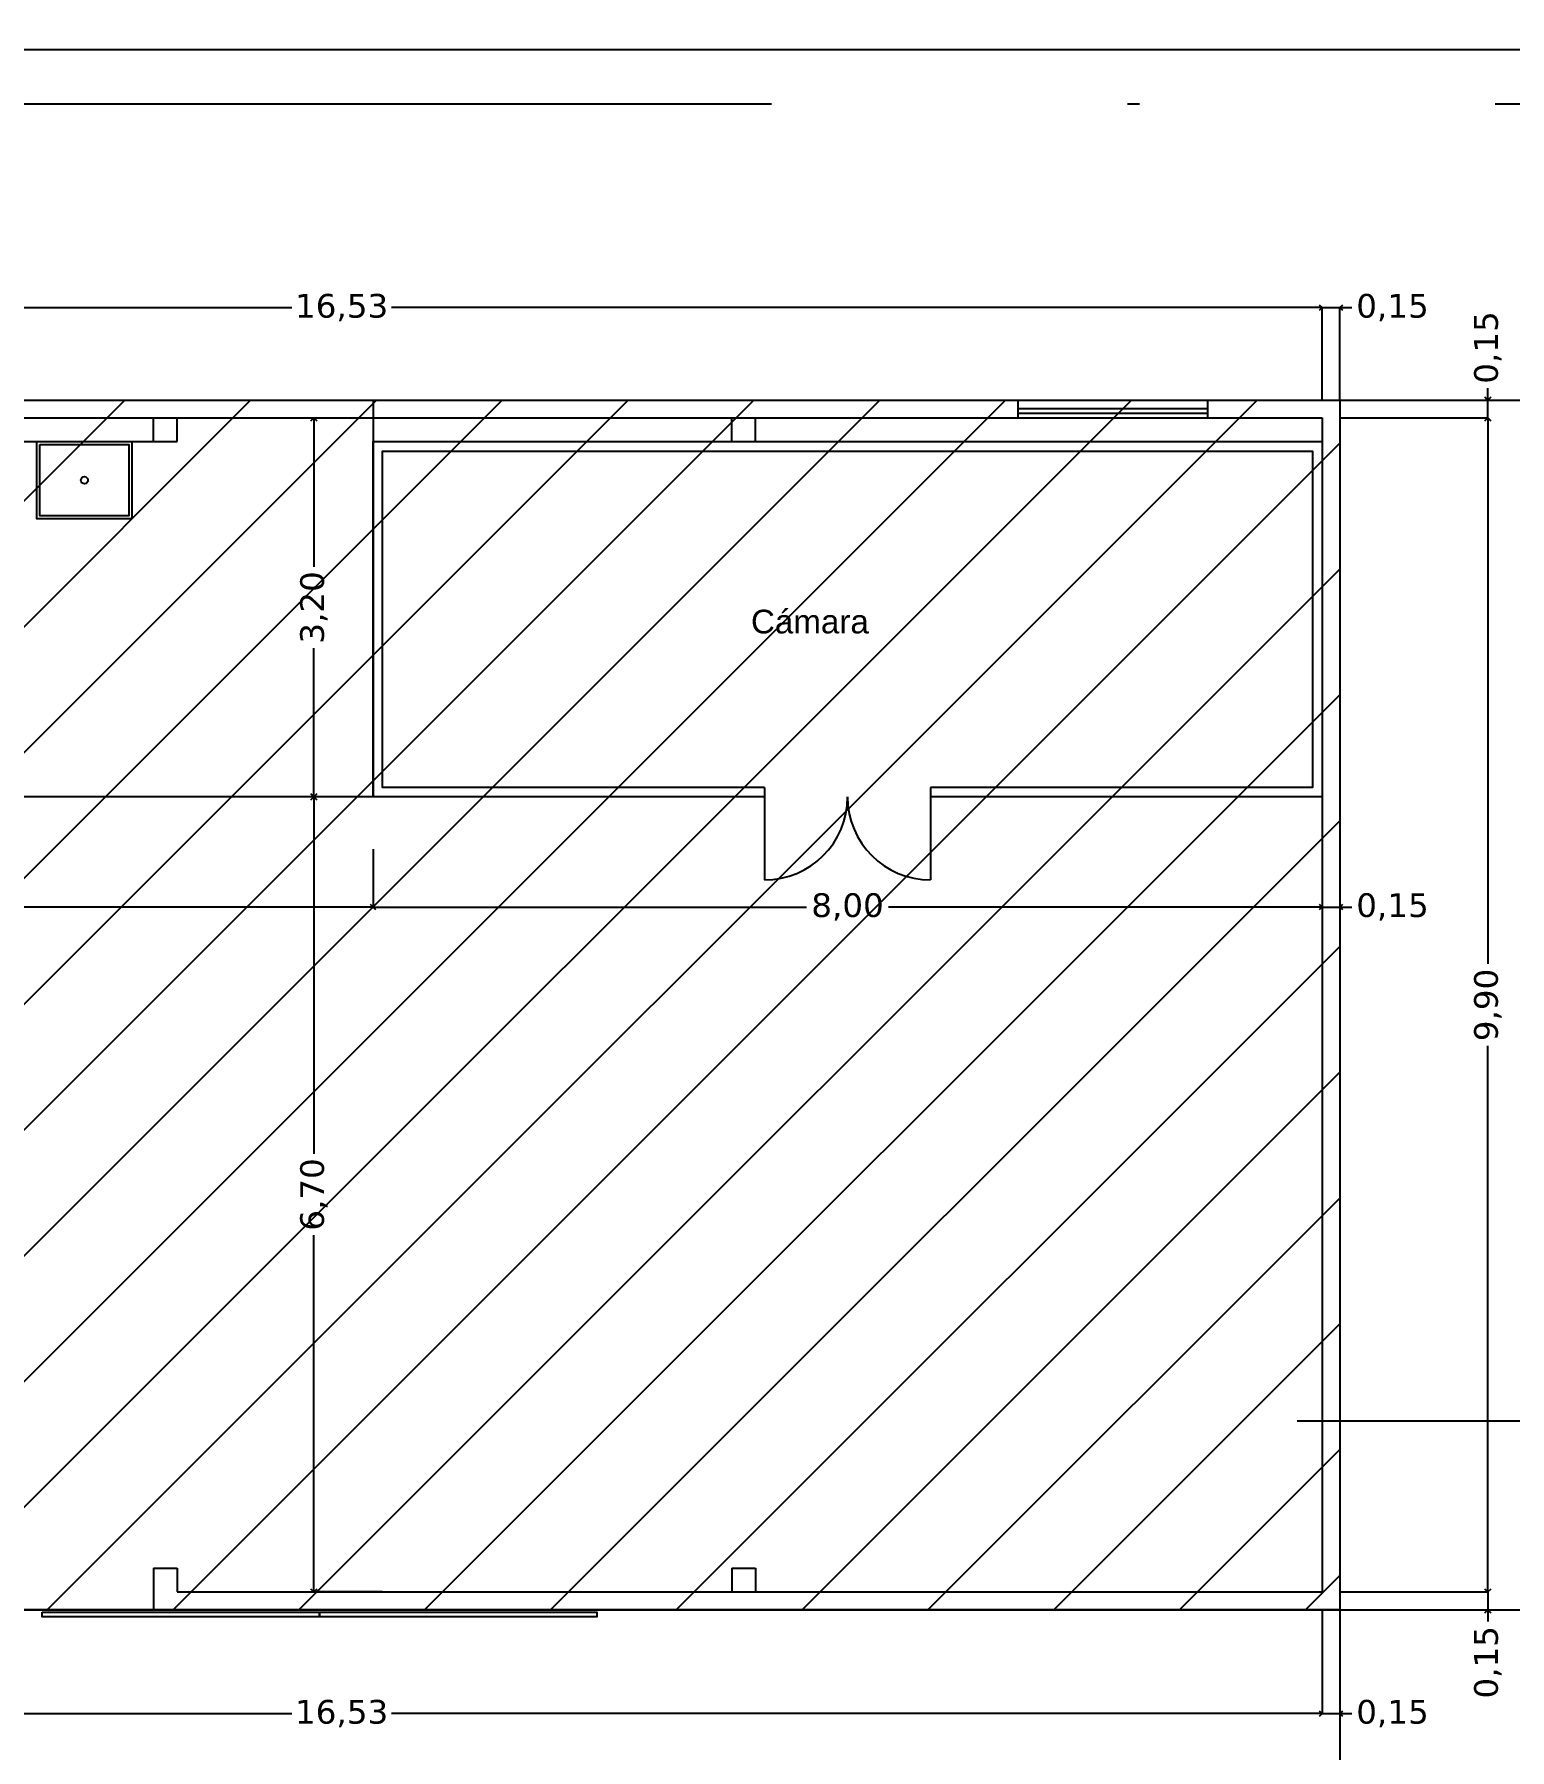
# Model space of a CAD drawing. Header units: inches. Extents: x 17 to 643, y -49 to 16.
# Drawn here: x 65.85 to 78.29, y 0.08 to 14.55 of the extents above; entities that cross this region are included whole.
import ezdxf

# ---------------------------------------------------------------- set-up
doc = ezdxf.new("R2010")
doc.units = ezdxf.units.IN
doc.header["$MEASUREMENT"] = 0
doc.linetypes.add('ACAD_ISO04W100', pattern=[30, 24, -3, 0, -3])
doc.layers.get('Defpoints').update_dxf_attribs({"color": 4})
for name, color, linetype in [('Capa1', 8, 'Continuous'), ('Capa2', 252, 'Continuous'), ('EXISTENTE', 251, 'Continuous'), ('LINEA AUXIL.', 251, 'Continuous')]:
    doc.layers.add(name, color=color, linetype=linetype)
doc.layers.add('Capa4', color=5, linetype='Continuous', plot=False)
doc.styles.add('cloacal', font='verdana.ttf')
doc.styles.get("Standard").update_dxf_attribs({"font": 'arial.ttf'})
doc.dimstyles.new('cotas-1', dxfattribs={"dimtxt": 0.2, "dimasz": 0.05, "dimexe": 0, "dimexo": 0, "dimgap": 0.05, "dimtad": 0, "dimzin": 1, "dimtxsty": 'cloacal', "dimblk": 'OPEN90', "dimcen": 0.05, "dimclrd": 256, "dimclre": 256, "dimclrt": 256, "dimadec": 0, "dimazin": 0, "dimtfac": 1, "dimtmove": 0, "dimatfit": 3, "dimldrblk": 'OPEN90', "dimfxl": 1, "dimfrac": 2, "dimlwd": -1, "dimarcsym": 0})

# ---------------------------------------------------------------- blocks, each defined once
blk = doc.blocks.new('_Open90')
at = {"color": 0, "linetype": 'ByBlock', "lineweight": -2}
for p, q in [((0, 0), (-1, 0)), ((-0.5, 0.5), (0, 0)), ((0, 0), (-0.5, -0.5))]:
    blk.add_line(p, q, dxfattribs=at)
blk = doc.blocks.new('*D12')
at = {"layer": 'Defpoints', "color": 0, "transparency": 16777216}
for p in [(93.168, 14.415), (17.968, 13.961), (93.168, 13.961)]:
    blk.add_point(p, dxfattribs=at)
at = {"layer": 'LINEA AUXIL.', "lineweight": -2, "transparency": 16777216}
for p, q in [((17.968, 13.961), (17.968, 14.415)), ((93.168, 13.961), (93.168, 14.415))]:
    blk.add_line(p, q, dxfattribs=at)
at = {"layer": 'LINEA AUXIL.', "transparency": 16777216}
for p, q in [((18.018, 14.415), (55.138, 14.415)), ((93.118, 14.415), (55.999, 14.415))]:
    blk.add_line(p, q, dxfattribs=at)
at = {"layer": 'LINEA AUXIL.', "transparency": 16777216, "xscale": 0.05, "yscale": 0.05, "zscale": 0.05, "rotation": 180}
blk.add_blockref('_Open90', (17.968, 14.415), dxfattribs=at)
at = {"layer": 'LINEA AUXIL.', "transparency": 16777216, "xscale": 0.05, "yscale": 0.05, "zscale": 0.05}
blk.add_blockref('_Open90', (93.168, 14.415), dxfattribs=at)
at = {"layer": 'LINEA AUXIL.', "transparency": 16777216, "insert": (55.568, 14.415), "char_height": 0.2, "attachment_point": 5, "style": 'cloacal'}
blk.add_mtext('75,20', dxfattribs=at)
blk = doc.blocks.new('*D19')
at = {"layer": 'Defpoints', "color": 0, "transparency": 16777216}
for p in [(57.058, 1.261), (76.858, 1.261), (76.858, -0.403)]:
    blk.add_point(p, dxfattribs=at)
at = {"layer": 'LINEA AUXIL.', "lineweight": -2, "transparency": 16777216}
for p, q in [((57.058, 1.261), (57.058, -0.403)), ((76.858, 1.261), (76.858, -0.403))]:
    blk.add_line(p, q, dxfattribs=at)
at = {"layer": 'LINEA AUXIL.', "transparency": 16777216}
for p, q in [((57.108, -0.403), (66.536, -0.403)), ((76.808, -0.403), (67.38, -0.403))]:
    blk.add_line(p, q, dxfattribs=at)
at = {"layer": 'LINEA AUXIL.', "transparency": 16777216, "xscale": 0.05, "yscale": 0.05, "zscale": 0.05, "rotation": 180}
blk.add_blockref('_Open90', (57.058, -0.403), dxfattribs=at)
at = {"layer": 'LINEA AUXIL.', "transparency": 16777216, "xscale": 0.05, "yscale": 0.05, "zscale": 0.05}
blk.add_blockref('_Open90', (76.858, -0.403), dxfattribs=at)
at = {"layer": 'LINEA AUXIL.', "transparency": 16777216, "insert": (66.958, -0.403), "char_height": 0.2, "attachment_point": 5, "style": 'cloacal'}
blk.add_mtext('19,80', dxfattribs=at)
blk = doc.blocks.new('*D21')
at = {"layer": 'Defpoints', "color": 0, "transparency": 16777216}
for p in [(60.178, 1.261), (76.708, 1.261), (76.708, 0.385)]:
    blk.add_point(p, dxfattribs=at)
at = {"layer": 'LINEA AUXIL.', "lineweight": -2, "transparency": 16777216}
for p, q in [((60.178, 1.261), (60.178, 0.385)), ((76.708, 1.261), (76.708, 0.385))]:
    blk.add_line(p, q, dxfattribs=at)
at = {"layer": 'LINEA AUXIL.', "transparency": 16777216}
for p, q in [((60.228, 0.385), (68.023, 0.385)), ((76.658, 0.385), (68.864, 0.385))]:
    blk.add_line(p, q, dxfattribs=at)
at = {"layer": 'LINEA AUXIL.', "transparency": 16777216, "xscale": 0.05, "yscale": 0.05, "zscale": 0.05, "rotation": 180}
blk.add_blockref('_Open90', (60.178, 0.385), dxfattribs=at)
at = {"layer": 'LINEA AUXIL.', "transparency": 16777216, "xscale": 0.05, "yscale": 0.05, "zscale": 0.05}
blk.add_blockref('_Open90', (76.708, 0.385), dxfattribs=at)
at = {"layer": 'LINEA AUXIL.', "transparency": 16777216, "insert": (68.443, 0.385), "char_height": 0.2, "attachment_point": 5, "style": 'cloacal'}
blk.add_mtext('16,53', dxfattribs=at)
blk = doc.blocks.new('*D22')
at = {"layer": 'Defpoints', "color": 0, "transparency": 16777216}
for p in [(76.858, 11.461), (76.858, 1.261), (78.932, 1.261)]:
    blk.add_point(p, dxfattribs=at)
at = {"layer": 'LINEA AUXIL.', "lineweight": -2, "transparency": 16777216}
for p, q in [((76.858, 11.461), (78.932, 11.461)), ((76.858, 1.261), (78.932, 1.261))]:
    blk.add_line(p, q, dxfattribs=at)
at = {"layer": 'LINEA AUXIL.', "transparency": 16777216}
for p, q in [((78.932, 11.411), (78.932, 6.783)), ((78.932, 1.311), (78.932, 5.939))]:
    blk.add_line(p, q, dxfattribs=at)
at = {"layer": 'LINEA AUXIL.', "transparency": 16777216, "xscale": 0.05, "yscale": 0.05, "zscale": 0.05}
for p, rotation in [((78.932, 11.461), 90), ((78.932, 1.261), 270)]:
    blk.add_blockref('_Open90', p, dxfattribs=dict(at, rotation=rotation))
at = {"layer": 'LINEA AUXIL.', "transparency": 16777216, "insert": (78.932, 6.361), "char_height": 0.2, "attachment_point": 5, "rotation": 90, "style": 'cloacal'}
blk.add_mtext('10,20', dxfattribs=at)
blk = doc.blocks.new('*D23')
at = {"layer": 'Defpoints', "color": 0, "transparency": 16777216}
for p in [(76.858, 11.311), (78.106, 11.311), (76.858, 1.411)]:
    blk.add_point(p, dxfattribs=at)
at = {"layer": 'LINEA AUXIL.', "lineweight": -2, "transparency": 16777216}
for p, q in [((76.858, 11.311), (78.106, 11.311)), ((76.858, 1.411), (78.106, 1.411))]:
    blk.add_line(p, q, dxfattribs=at)
at = {"layer": 'LINEA AUXIL.', "transparency": 16777216}
for p, q in [((78.106, 11.261), (78.106, 6.707)), ((78.106, 1.461), (78.106, 6.015))]:
    blk.add_line(p, q, dxfattribs=at)
at = {"layer": 'LINEA AUXIL.', "transparency": 16777216, "xscale": 0.05, "yscale": 0.05, "zscale": 0.05}
for p, rotation in [((78.106, 11.311), 90), ((78.106, 1.411), 270)]:
    blk.add_blockref('_Open90', p, dxfattribs=dict(at, rotation=rotation))
at = {"layer": 'LINEA AUXIL.', "transparency": 16777216, "insert": (78.106, 6.361), "char_height": 0.2, "attachment_point": 5, "rotation": 90, "style": 'cloacal'}
blk.add_mtext('9,90', dxfattribs=at)
blk = doc.blocks.new('*D25')
at = {"layer": 'Defpoints', "color": 0, "transparency": 16777216}
for p in [(76.708, 12.241), (60.178, 11.461), (76.708, 11.461)]:
    blk.add_point(p, dxfattribs=at)
at = {"layer": 'LINEA AUXIL.', "lineweight": -2, "transparency": 16777216}
for p, q in [((60.178, 11.461), (60.178, 12.241)), ((76.708, 11.461), (76.708, 12.241))]:
    blk.add_line(p, q, dxfattribs=at)
at = {"layer": 'LINEA AUXIL.', "transparency": 16777216}
for p, q in [((60.228, 12.241), (68.023, 12.241)), ((76.658, 12.241), (68.864, 12.241))]:
    blk.add_line(p, q, dxfattribs=at)
at = {"layer": 'LINEA AUXIL.', "transparency": 16777216, "xscale": 0.05, "yscale": 0.05, "zscale": 0.05, "rotation": 180}
blk.add_blockref('_Open90', (60.178, 12.241), dxfattribs=at)
at = {"layer": 'LINEA AUXIL.', "transparency": 16777216, "xscale": 0.05, "yscale": 0.05, "zscale": 0.05}
blk.add_blockref('_Open90', (76.708, 12.241), dxfattribs=at)
at = {"layer": 'LINEA AUXIL.', "transparency": 16777216, "insert": (68.443, 12.241), "char_height": 0.2, "attachment_point": 5, "style": 'cloacal'}
blk.add_mtext('16,53', dxfattribs=at)
blk = doc.blocks.new('*D138')
at = {"layer": 'Defpoints', "color": 0, "transparency": 16777216}
for p in [(76.858, 12.241), (76.708, 11.461), (76.858, 11.461)]:
    blk.add_point(p, dxfattribs=at)
at = {"layer": 'LINEA AUXIL.', "transparency": 16777216}
for p, q in [((76.658, 12.241), (76.608, 12.241)), ((76.708, 12.241), (76.858, 12.241)), ((76.908, 12.241), (76.958, 12.241))]:
    blk.add_line(p, q, dxfattribs=at)
at = {"layer": 'LINEA AUXIL.', "lineweight": -2, "transparency": 16777216}
for p, q in [((76.708, 11.461), (76.708, 12.241)), ((76.858, 11.461), (76.858, 12.241))]:
    blk.add_line(p, q, dxfattribs=at)
at = {"layer": 'LINEA AUXIL.', "transparency": 16777216, "xscale": 0.05, "yscale": 0.05, "zscale": 0.05}
blk.add_blockref('_Open90', (76.708, 12.241), dxfattribs=at)
at = {"layer": 'LINEA AUXIL.', "transparency": 16777216, "xscale": 0.05, "yscale": 0.05, "zscale": 0.05, "rotation": 180}
blk.add_blockref('_Open90', (76.858, 12.241), dxfattribs=at)
at = {"layer": 'LINEA AUXIL.', "transparency": 16777216, "insert": (77.302, 12.241), "char_height": 0.2, "attachment_point": 5, "style": 'cloacal'}
blk.add_mtext('0,15', dxfattribs=at)
blk = doc.blocks.new('*D139')
at = {"layer": 'Defpoints', "color": 0, "transparency": 16777216}
for p in [(76.858, 11.461), (78.106, 11.461), (76.858, 11.311)]:
    blk.add_point(p, dxfattribs=at)
at = {"layer": 'LINEA AUXIL.', "lineweight": -2, "transparency": 16777216}
for p, q in [((76.858, 11.461), (78.106, 11.461)), ((76.858, 11.311), (78.106, 11.311))]:
    blk.add_line(p, q, dxfattribs=at)
at = {"layer": 'LINEA AUXIL.', "transparency": 16777216}
for p, q in [((78.106, 11.511), (78.106, 11.561)), ((78.106, 11.311), (78.106, 11.461)), ((78.106, 11.261), (78.106, 11.211))]:
    blk.add_line(p, q, dxfattribs=at)
at = {"layer": 'LINEA AUXIL.', "transparency": 16777216, "xscale": 0.05, "yscale": 0.05, "zscale": 0.05}
for p, rotation in [((78.106, 11.461), 270), ((78.106, 11.311), 90)]:
    blk.add_blockref('_Open90', p, dxfattribs=dict(at, rotation=rotation))
at = {"layer": 'LINEA AUXIL.', "transparency": 16777216, "insert": (78.106, 11.905), "char_height": 0.2, "attachment_point": 5, "rotation": 90, "style": 'cloacal'}
blk.add_mtext('0,15', dxfattribs=at)
blk = doc.blocks.new('*D140')
at = {"layer": 'Defpoints', "color": 0, "transparency": 16777216}
for p in [(76.858, 1.411), (76.858, 1.261), (78.106, 1.261)]:
    blk.add_point(p, dxfattribs=at)
at = {"layer": 'LINEA AUXIL.', "transparency": 16777216}
for p, q in [((78.106, 1.461), (78.106, 1.511)), ((78.106, 1.411), (78.106, 1.261)), ((78.106, 1.211), (78.106, 1.161))]:
    blk.add_line(p, q, dxfattribs=at)
at = {"layer": 'LINEA AUXIL.', "lineweight": -2, "transparency": 16777216}
for p, q in [((76.858, 1.411), (78.106, 1.411)), ((76.858, 1.261), (78.106, 1.261))]:
    blk.add_line(p, q, dxfattribs=at)
at = {"layer": 'LINEA AUXIL.', "transparency": 16777216, "xscale": 0.05, "yscale": 0.05, "zscale": 0.05}
for p, rotation in [((78.106, 1.411), 270), ((78.106, 1.261), 90)]:
    blk.add_blockref('_Open90', p, dxfattribs=dict(at, rotation=rotation))
at = {"layer": 'LINEA AUXIL.', "transparency": 16777216, "insert": (78.106, 0.818), "char_height": 0.2, "attachment_point": 5, "rotation": 90, "style": 'cloacal'}
blk.add_mtext('0,15', dxfattribs=at)
blk = doc.blocks.new('*D141')
at = {"layer": 'Defpoints', "color": 0, "transparency": 16777216}
for p in [(76.708, 1.261), (76.858, 1.261), (76.858, 0.385)]:
    blk.add_point(p, dxfattribs=at)
at = {"layer": 'LINEA AUXIL.', "lineweight": -2, "transparency": 16777216}
for p, q in [((76.708, 1.261), (76.708, 0.385)), ((76.858, 1.261), (76.858, 0.385))]:
    blk.add_line(p, q, dxfattribs=at)
at = {"layer": 'LINEA AUXIL.', "transparency": 16777216}
for p, q in [((76.658, 0.385), (76.608, 0.385)), ((76.708, 0.385), (76.858, 0.385)), ((76.908, 0.385), (76.958, 0.385))]:
    blk.add_line(p, q, dxfattribs=at)
at = {"layer": 'LINEA AUXIL.', "transparency": 16777216, "xscale": 0.05, "yscale": 0.05, "zscale": 0.05}
blk.add_blockref('_Open90', (76.708, 0.385), dxfattribs=at)
at = {"layer": 'LINEA AUXIL.', "transparency": 16777216, "xscale": 0.05, "yscale": 0.05, "zscale": 0.05, "rotation": 180}
blk.add_blockref('_Open90', (76.858, 0.385), dxfattribs=at)
at = {"layer": 'LINEA AUXIL.', "transparency": 16777216, "insert": (77.302, 0.385), "char_height": 0.2, "attachment_point": 5, "style": 'cloacal'}
blk.add_mtext('0,15', dxfattribs=at)
blk = doc.blocks.new('*D146')
at = {"layer": 'Defpoints', "color": 0, "transparency": 16777216}
for p in [(76.708, 8.115), (68.708, 7.676), (76.708, 7.187)]:
    blk.add_point(p, dxfattribs=at)
at = {"layer": 'LINEA AUXIL.', "lineweight": -2, "transparency": 16777216}
for p, q in [((76.708, 8.115), (76.708, 7.187)), ((68.708, 7.676), (68.708, 7.187))]:
    blk.add_line(p, q, dxfattribs=at)
at = {"layer": 'LINEA AUXIL.', "transparency": 16777216}
for p, q in [((68.758, 7.187), (72.363, 7.187)), ((76.658, 7.187), (73.053, 7.187))]:
    blk.add_line(p, q, dxfattribs=at)
at = {"layer": 'LINEA AUXIL.', "transparency": 16777216, "xscale": 0.05, "yscale": 0.05, "zscale": 0.05, "rotation": 180}
blk.add_blockref('_Open90', (68.708, 7.187), dxfattribs=at)
at = {"layer": 'LINEA AUXIL.', "transparency": 16777216, "xscale": 0.05, "yscale": 0.05, "zscale": 0.05}
blk.add_blockref('_Open90', (76.708, 7.187), dxfattribs=at)
at = {"layer": 'LINEA AUXIL.', "transparency": 16777216, "insert": (72.708, 7.187), "char_height": 0.2, "attachment_point": 5, "style": 'cloacal'}
blk.add_mtext('8,00', dxfattribs=at)
blk = doc.blocks.new('*D147')
at = {"layer": 'Defpoints', "color": 0, "transparency": 16777216}
for p in [(60.178, 7.991), (68.708, 7.676), (60.178, 7.187)]:
    blk.add_point(p, dxfattribs=at)
at = {"layer": 'LINEA AUXIL.', "lineweight": -2, "transparency": 16777216}
for p, q in [((60.178, 7.991), (60.178, 7.187)), ((68.708, 7.676), (68.708, 7.187))]:
    blk.add_line(p, q, dxfattribs=at)
at = {"layer": 'LINEA AUXIL.', "transparency": 16777216}
for p, q in [((60.228, 7.187), (64.099, 7.187)), ((68.658, 7.187), (64.787, 7.187))]:
    blk.add_line(p, q, dxfattribs=at)
at = {"layer": 'LINEA AUXIL.', "transparency": 16777216, "xscale": 0.05, "yscale": 0.05, "zscale": 0.05, "rotation": 180}
blk.add_blockref('_Open90', (60.178, 7.187), dxfattribs=at)
at = {"layer": 'LINEA AUXIL.', "transparency": 16777216, "xscale": 0.05, "yscale": 0.05, "zscale": 0.05}
blk.add_blockref('_Open90', (68.708, 7.187), dxfattribs=at)
at = {"layer": 'LINEA AUXIL.', "transparency": 16777216, "insert": (64.443, 7.187), "char_height": 0.2, "attachment_point": 5, "style": 'cloacal'}
blk.add_mtext('8,53', dxfattribs=at)
blk = doc.blocks.new('*D164')
at = {"layer": 'Defpoints', "color": 0, "transparency": 16777216}
for p in [(76.708, 7.651), (76.858, 7.651), (76.858, 7.187)]:
    blk.add_point(p, dxfattribs=at)
at = {"layer": 'LINEA AUXIL.', "lineweight": -2, "transparency": 16777216}
for p, q in [((76.708, 7.651), (76.708, 7.187)), ((76.858, 7.651), (76.858, 7.187))]:
    blk.add_line(p, q, dxfattribs=at)
at = {"layer": 'LINEA AUXIL.', "transparency": 16777216}
for p, q in [((76.658, 7.187), (76.608, 7.187)), ((76.708, 7.187), (76.858, 7.187)), ((76.908, 7.187), (76.958, 7.187))]:
    blk.add_line(p, q, dxfattribs=at)
at = {"layer": 'LINEA AUXIL.', "transparency": 16777216, "xscale": 0.05, "yscale": 0.05, "zscale": 0.05}
blk.add_blockref('_Open90', (76.708, 7.187), dxfattribs=at)
at = {"layer": 'LINEA AUXIL.', "transparency": 16777216, "xscale": 0.05, "yscale": 0.05, "zscale": 0.05, "rotation": 180}
blk.add_blockref('_Open90', (76.858, 7.187), dxfattribs=at)
at = {"layer": 'LINEA AUXIL.', "transparency": 16777216, "insert": (77.302, 7.187), "char_height": 0.2, "attachment_point": 5, "style": 'cloacal'}
blk.add_mtext('0,15', dxfattribs=at)
blk = doc.blocks.new('*D165')
at = {"layer": 'Defpoints', "color": 0, "transparency": 16777216}
for p in [(68.21, 11.311), (68.21, 11.311), (68.459, 8.115)]:
    blk.add_point(p, dxfattribs=at)
at = {"layer": 'LINEA AUXIL.', "transparency": 16777216}
for p, q in [((68.21, 11.261), (68.21, 10.055)), ((68.21, 8.165), (68.21, 9.371))]:
    blk.add_line(p, q, dxfattribs=at)
at = {"layer": 'LINEA AUXIL.', "lineweight": -2, "transparency": 16777216}
blk.add_line((68.459, 8.115), (68.21, 8.115), dxfattribs=at)
at = {"layer": 'LINEA AUXIL.', "transparency": 16777216, "xscale": 0.05, "yscale": 0.05, "zscale": 0.05}
for p, rotation in [((68.21, 11.311), 90), ((68.21, 8.115), 270)]:
    blk.add_blockref('_Open90', p, dxfattribs=dict(at, rotation=rotation))
at = {"layer": 'LINEA AUXIL.', "transparency": 16777216, "insert": (68.21, 9.713), "char_height": 0.2, "attachment_point": 5, "rotation": 90, "style": 'cloacal'}
blk.add_mtext('3,20', dxfattribs=at)
blk = doc.blocks.new('*D166')
at = {"layer": 'Defpoints', "color": 0, "transparency": 16777216}
for p in [(68.459, 8.115), (68.21, 1.411), (68.788, 1.411)]:
    blk.add_point(p, dxfattribs=at)
at = {"layer": 'LINEA AUXIL.', "lineweight": -2, "transparency": 16777216}
for p, q in [((68.459, 8.115), (68.21, 8.115)), ((68.788, 1.411), (68.21, 1.411))]:
    blk.add_line(p, q, dxfattribs=at)
at = {"layer": 'LINEA AUXIL.', "transparency": 16777216}
for p, q in [((68.21, 8.065), (68.21, 5.107)), ((68.21, 1.461), (68.21, 4.419))]:
    blk.add_line(p, q, dxfattribs=at)
at = {"layer": 'LINEA AUXIL.', "transparency": 16777216, "xscale": 0.05, "yscale": 0.05, "zscale": 0.05}
for p, rotation in [((68.21, 8.115), 90), ((68.21, 1.411), 270)]:
    blk.add_blockref('_Open90', p, dxfattribs=dict(at, rotation=rotation))
at = {"layer": 'LINEA AUXIL.', "transparency": 16777216, "insert": (68.21, 4.763), "char_height": 0.2, "attachment_point": 5, "rotation": 90, "style": 'cloacal'}
blk.add_mtext('6,70', dxfattribs=at)
blk = doc.blocks.new('*D187')
at = {"layer": 'Defpoints', "color": 0, "transparency": 16777216}
for p in [(76.858, 1.261), (93.168, 1.261), (93.168, -0.353)]:
    blk.add_point(p, dxfattribs=at)
at = {"layer": 'LINEA AUXIL.', "lineweight": -2, "transparency": 16777216}
for p, q in [((76.858, 1.261), (76.858, -0.353)), ((93.168, 1.261), (93.168, -0.353))]:
    blk.add_line(p, q, dxfattribs=at)
at = {"layer": 'LINEA AUXIL.', "transparency": 16777216}
for p, q in [((76.908, -0.353), (84.597, -0.353)), ((93.118, -0.353), (85.43, -0.353))]:
    blk.add_line(p, q, dxfattribs=at)
at = {"layer": 'LINEA AUXIL.', "transparency": 16777216, "xscale": 0.05, "yscale": 0.05, "zscale": 0.05, "rotation": 180}
blk.add_blockref('_Open90', (76.858, -0.353), dxfattribs=at)
at = {"layer": 'LINEA AUXIL.', "transparency": 16777216, "xscale": 0.05, "yscale": 0.05, "zscale": 0.05}
blk.add_blockref('_Open90', (93.168, -0.353), dxfattribs=at)
at = {"layer": 'LINEA AUXIL.', "transparency": 16777216, "insert": (85.013, -0.353), "char_height": 0.2, "attachment_point": 5, "style": 'cloacal'}
blk.add_mtext('16,31', dxfattribs=at)

msp = doc.modelspace()

# ---------------------------------------------------------------- hatches: boundary and pattern name
at = {"layer": 'EXISTENTE'}
h = msp.add_hatch(dxfattribs=at)
h.set_pattern_fill('ANSI31', color=256, scale=6)
h.paths.add_polyline_path([(20.968, 11.461), (46.398, 11.461), (46.398, -2.739), (20.968, -2.739)])
h.paths.add_polyline_path([(57.058, 11.461), (76.858, 11.461), (76.858, 1.261), (57.058, 1.261)])

# ---------------------------------------------------------------- linework, layer by layer
for p, q in [((65.377, 11.461), (74.143, 11.461)), ((74.143, 11.461), (74.143, 11.311)), ((75.743, 11.461), (75.743, 11.311)), ((75.743, 11.461), (76.858, 11.461)), ((76.858, 11.461), (76.858, 1.261)), ((65.377, 11.311), (74.143, 11.311)), ((66.858, 11.111), (66.858, 11.311)), ((67.058, 11.111), (67.058, 11.311)), ((71.733, 11.111), (71.733, 11.311)), ((71.933, 11.111), (71.933, 11.311)), ((75.743, 11.311), (76.708, 11.311)), ((76.708, 11.311), (76.708, 1.411)), ((65.377, 11.111), (67.058, 11.111)), ((66.858, 11.111), (67.058, 11.111)), ((71.733, 11.111), (71.933, 11.111)), ((72.008, 8.195), (72.008, 8.115)), ((73.408, 8.195), (73.408, 8.115)), ((76.497, 2.854), (78.568, 2.854)), ((66.858, 1.611), (67.058, 1.611)), ((66.858, 1.611), (66.858, 1.261)), ((67.058, 1.611), (67.058, 1.411)), ((71.733, 1.611), (71.933, 1.611)), ((71.733, 1.611), (71.733, 1.411)), ((71.933, 1.611), (71.933, 1.411)), ((67.058, 1.411), (76.708, 1.411)), ((66.858, 1.261), (76.858, 1.261))]:
    msp.add_line(p, q)
for points in [[(72.008, 8.115), (68.708, 8.115), (68.708, 11.111), (76.708, 11.111), (76.708, 8.115), (73.408, 8.115)], [(72.008, 8.195), (68.788, 8.195), (68.788, 11.031), (76.628, 11.031), (76.628, 8.195), (73.408, 8.195)]]:
    msp.add_lwpolyline(points)
at = {"layer": 'Capa1', "linetype": 'ACAD_ISO04W100'}
msp.add_line((17.968, 13.961), (93.168, 13.961), dxfattribs=at)
at = {"layer": 'Capa2'}
for p, q in [((74.143, 11.461), (75.743, 11.461)), ((74.143, 11.391), (75.743, 11.391)), ((74.143, 11.351), (75.743, 11.351)), ((74.143, 11.311), (75.743, 11.311)), ((62.183, 1.261), (66.858, 1.261))]:
    msp.add_line(p, q, dxfattribs=at)
for points in [[(65.875, 11.111), (66.675, 11.111), (66.675, 10.461), (65.875, 10.461)], [(65.9, 11.086), (66.65, 11.086), (66.65, 10.486), (65.9, 10.486)], [(65.92, 1.241), (68.257, 1.241), (68.257, 1.201), (65.92, 1.201)], [(68.257, 1.241), (70.595, 1.241), (70.595, 1.201), (68.257, 1.201)]]:
    msp.add_lwpolyline(points, close=True, dxfattribs=at)
msp.add_circle((66.275, 10.786), 0.03, dxfattribs=at)
at = {"layer": 'Capa4'}
msp.add_lwpolyline([(57.058, 11.461), (76.858, 11.461), (76.858, 1.261), (57.058, 1.261)], close=True, dxfattribs=at)
at = {"layer": 'Defpoints'}
msp.add_lwpolyline([(57.058, 11.461), (76.858, 11.461), (76.858, 1.261), (57.058, 1.261)], close=True, dxfattribs=at)
at = {"layer": 'LINEA AUXIL.'}
for p, q in [((72.008, 8.115), (72.008, 7.415)), ((73.408, 8.115), (73.408, 7.415))]:
    msp.add_line(p, q, dxfattribs=at)
msp.add_lwpolyline([(60.178, 7.941), (58.678, 7.941), (58.678, 9.271), (60.178, 9.121), (60.178, 11.461), (68.708, 11.461), (68.708, 8.115), (60.178, 8.115)], close=True, dxfattribs=at)
for centre, start, end in [((72.008, 8.115), 270, 0), ((73.408, 8.115), 180, 270)]:
    msp.add_arc(centre, 0.7, start, end, dxfattribs=at)

# ---------------------------------------------------------------- texts
at = {"insert": (71.894, 9.694), "char_height": 0.2, "attachment_point": 1}
msp.add_mtext_dynamic_manual_height_columns('Cámara', width=0.91491, gutter_width=1, heights=[0], dxfattribs=at)

# ---------------------------------------------------------------- dimensions: what is measured, and where the dimension line sits
at = {"layer": 'LINEA AUXIL.'}
for base, p1, p2, picture, middle in [((93.168, 14.415), (17.968, 13.961), (93.168, 13.961), '*D12', (55.568, 14.415)), ((76.708, 12.241), (60.178, 11.461), (76.708, 11.461), '*D25', (68.443, 12.241)), ((76.858, 12.241), (76.708, 11.461), (76.858, 11.461), '*D138', (77.302, 12.241)), ((76.708, 7.187), (68.708, 7.676), (76.708, 8.115), '*D146', (72.708, 7.187)), ((60.178, 7.187), (68.708, 7.676), (60.178, 7.991), '*D147', (64.443, 7.187)), ((76.858, 7.187), (76.708, 7.651), (76.858, 7.651), '*D164', (77.302, 7.187)), ((76.858, -0.403), (57.058, 1.261), (76.858, 1.261), '*D19', (66.958, -0.403)), ((76.708, 0.385), (60.178, 1.261), (76.708, 1.261), '*D21', (68.443, 0.385)), ((76.858, 0.385), (76.708, 1.261), (76.858, 1.261), '*D141', (77.302, 0.385)), ((93.168, -0.353), (76.858, 1.261), (93.168, 1.261), '*D187', (85.013, -0.353))]:
    dim = msp.add_linear_dim(base=base, p1=p1, p2=p2, dimstyle='cotas-1', dxfattribs=at)
    dim.commit()
    dim.dimension.update_dxf_attribs({"geometry": picture, "text_midpoint": middle})
for base, p1, p2, picture, middle in [((78.106, 11.461), (76.858, 11.311), (76.858, 11.461), '*D139', (78.106, 11.905)), ((78.932, 1.261), (76.858, 11.461), (76.858, 1.261), '*D22', (78.932, 6.361)), ((68.21, 11.311), (68.459, 8.115), (68.21, 11.311), '*D165', (68.21, 9.713)), ((78.106, 11.311), (76.858, 1.411), (76.858, 11.311), '*D23', (78.106, 6.361)), ((68.21, 1.411), (68.459, 8.115), (68.788, 1.411), '*D166', (68.21, 4.763)), ((78.106, 1.261), (76.858, 1.411), (76.858, 1.261), '*D140', (78.106, 0.818))]:
    dim = msp.add_linear_dim(base=base, p1=p1, p2=p2, angle=90, dimstyle='cotas-1', dxfattribs=at)
    dim.commit()
    dim.dimension.update_dxf_attribs({"geometry": picture, "text_midpoint": middle})

doc.saveas('drawing.dxf')
